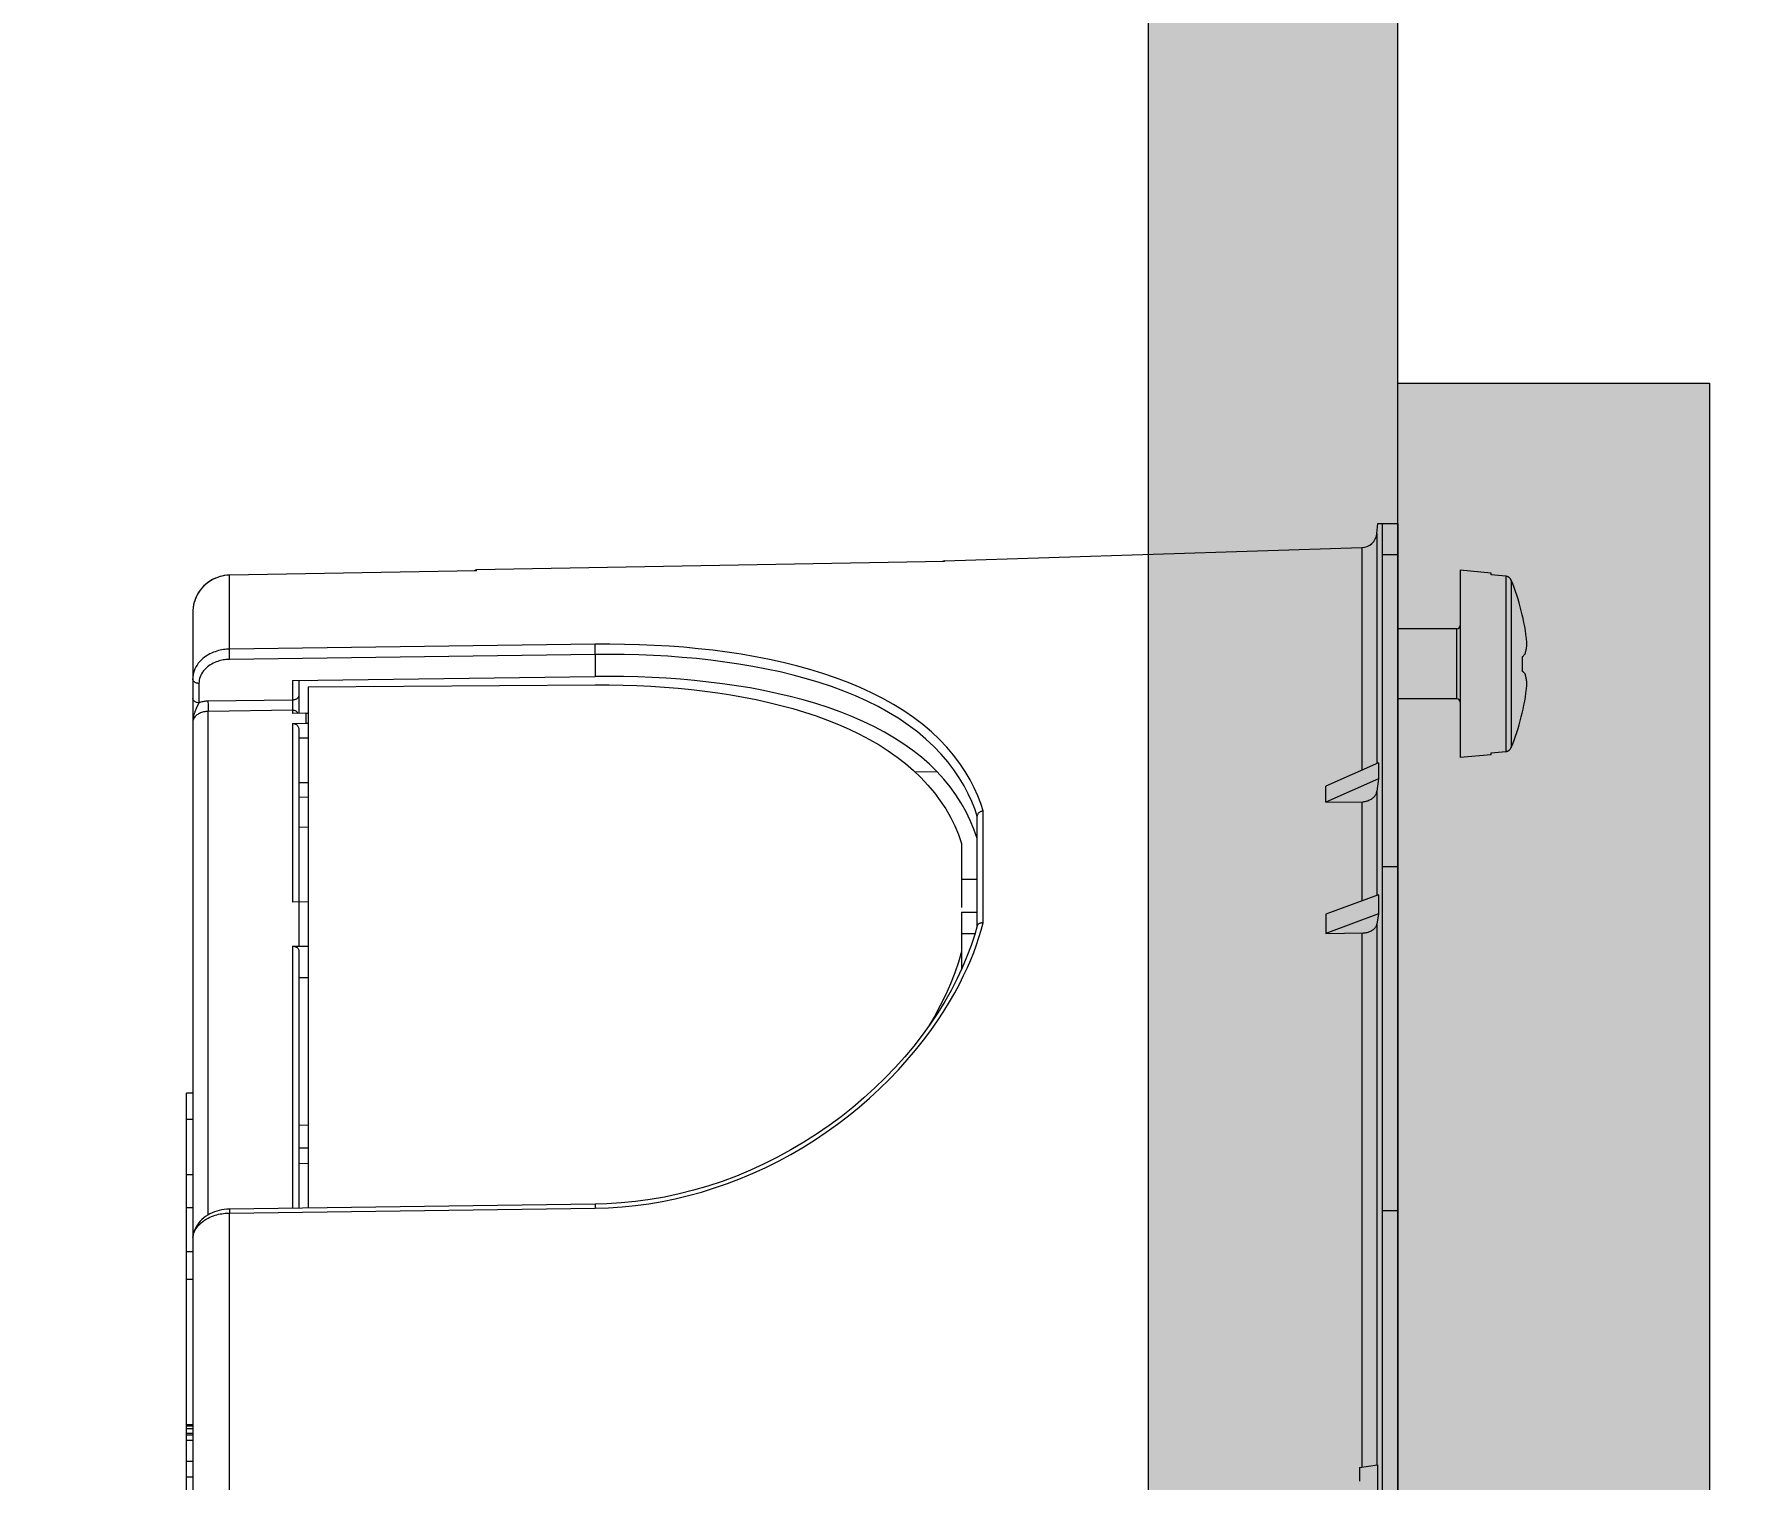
# Model space of a CAD drawing. Header units: millimetres. Extents: x -853320 to 19484, y -510814 to 9708.
# Drawn here: x 2815.6 to 2870.1, y 6458.7 to 6505 of the extents above; entities that cross this region are included whole.
import ezdxf
from ezdxf import colors
from ezdxf.entities.mleader import LeaderData, LeaderLine
from ezdxf.math import Vec2, Vec3

# ---------------------------------------------------------------- set-up
doc = ezdxf.new("R2010")
doc.units = ezdxf.units.MM
doc.linetypes.add('NASCOSTA', pattern=[9.525, 6.35, -3.175])
for name, color, linetype, lineweight in [('F_ARREDI', 7, 'Continuous', 5), ('F_ELETTRICO', 22, 'Continuous', 5), ('F_ELETTRODOMESTICI', 40, 'Continuous', 5), ('F_MULTI laminato OPACO', 1, 'Continuous', 5), ('F_Proiezioni', 253, 'NASCOSTA', 9)]:
    doc.layers.add(name, color=color, linetype=linetype, lineweight=lineweight)
doc.styles.add('DANZI-DIDASCALIE', font='Yu Gothic UI Light.ttf', dxfattribs={"height": 30})

# ---------------------------------------------------------------- blocks, each defined once
blk = doc.blocks.new('_Dot')
at = {"color": 0, "linetype": 'ByBlock', "lineweight": -2}
blk.add_line((-0.5, 0), (-1, 0), dxfattribs=at)
at = {"color": 0, "linetype": 'ByBlock', "const_width": 0.5}
blk.add_lwpolyline([(-0.25, 0, 1), (0.25, 0, 1)], format="xyb", close=True, dxfattribs=at)
blk = doc.blocks.new('PARETE LETTO_camera master_pianta')
at = {"layer": 'F_MULTI laminato OPACO'}
h = blk.add_hatch(color=8, dxfattribs=at)
h.dxf.hatch_style = 1
h.paths.add_polyline_path([(736848.121, 527893.136), (737218.121, 527893.136), (737218.121, 527901.136), (736848.121, 527901.136)])
at = {"layer": 'F_MULTI laminato OPACO', "color": 6}
blk.add_lwpolyline([(736848.121, 527893.136), (737218.121, 527893.136), (737218.121, 527901.136), (736848.121, 527901.136)], close=True, dxfattribs=at)
at = {"layer": 'F_MULTI laminato OPACO'}
blk.add_lwpolyline([(736858.121, 527893.136), (737208.121, 527893.136), (737208.121, 527609.136), (736858.121, 527609.136)], close=True, dxfattribs=at)
blk = doc.blocks.new('BAGNO-LAVANDERIA_pianta_sol.B')
at = {"layer": 'F_ELETTRODOMESTICI', "color": 5, "ltscale": 5}
ml = blk.add_multileader_mtext('Standard', dxfattribs=at)
ml.set_content('{\\fYu Gothic UI Light|b0|i0|c128|p34;BASAMENTO c/cassetto} ditta MIELE art.WTS 610', color=5, style='DANZI-DIDASCALIE')
ml.set_leader_properties(color=256, linetype='ByLayer', lineweight=-1)
ml.set_arrow_properties(name='DOT')
ml.build(insert=Vec2(0, 0))
ml.multileader.update_dxf_attribs({"arrow_head_size": 5, "scale": 5})
ctx = ml.context
ctx.base_point, ctx.scale, ctx.char_height, ctx.arrow_head_size, ctx.landing_gap_size, ctx.plane_origin, ctx.plane_x_axis, ctx.plane_y_axis = Vec3(865728.962, 518190.635), 5, 25, 5, 10, Vec3(865691.994, 518253.274), Vec3(0, -1), Vec3(1, 0)
notes = []
notes.append((ctx, [(0, (0, 0, 0), (0, 0), (1, 0), 1, [])]))
ctx.mtext.insert, ctx.mtext.text_direction, ctx.mtext.rotation, ctx.mtext.width, ctx.mtext.flow_direction = Vec3(865741.68, 518180.635), Vec3(0, -1), 4.712389, 471.57428, 5
ml = blk.add_multileader_mtext('Standard', dxfattribs=at)
ml.set_content('{\\fYu Gothic UI Light|b0|i0|c128|p34;LAVASCIUGA} ditta MIELE art.WTD165 WPM 8/5kg', color=5, style='DANZI-DIDASCALIE')
ml.set_leader_properties(color=256, linetype='ByLayer', lineweight=-1)
ml.set_arrow_properties(name='DOT')
ml.build(insert=Vec2(0, 0))
ml.multileader.update_dxf_attribs({"arrow_head_size": 5, "scale": 5})
ctx = ml.context
ctx.base_point, ctx.scale, ctx.char_height, ctx.arrow_head_size, ctx.landing_gap_size, ctx.plane_origin, ctx.plane_x_axis, ctx.plane_y_axis = Vec3(865852.825, 518185.277), 5, 25, 5, 10, Vec3(865819.832, 518247.915), Vec3(0, -1), Vec3(1, 0)
notes.append((ctx, [(0, (0, 0, 0), (0, 0), (1, 0), 1, [])]))
ctx.mtext.insert, ctx.mtext.text_direction, ctx.mtext.rotation, ctx.mtext.width, ctx.mtext.flow_direction = Vec3(865869.518, 518175.277), Vec3(0, -1), 4.712389, 377.01669, 5
for ctx, leaders in notes:
    for number, flags, end, landing, length, lines in leaders:
        leader = LeaderData()
        leader.index, (leader.has_last_leader_line, leader.has_dogleg_vector, leader.attachment_direction) = number, flags
        leader.last_leader_point, leader.dogleg_vector, leader.dogleg_length = Vec3(end), Vec3(landing), length
        for number, points, colour, breaks in lines:
            line = LeaderLine()
            line.index, line.vertices, line.color, line.breaks = number, Vec3.list(points), colors.encode_raw_color(colour), breaks
            leader.lines.append(line)
        ctx.leaders.append(leader)

msp = doc.modelspace()

# ---------------------------------------------------------------- hatches: boundary and pattern name
at = {"layer": 'F_ELETTRICO', "transparency": 33554508}
h = msp.add_hatch(color=5, dxfattribs=at)
h.dxf.hatch_style = 1
h.paths.add_polyline_path([(2869.361, 6413.815), (2859.361, 6413.815), (2859.361, 6493.815), (2869.361, 6493.815)])
at = {"layer": 'F_Proiezioni'}
h = msp.add_hatch(color=256, dxfattribs=at)
h.dxf.hatch_style = 1
h.paths.add_polyline_path([(2859.361, 6318.815), (2859.361, 6688.815), (2851.361, 6688.815), (2851.361, 6318.815)])

# ---------------------------------------------------------------- linework, layer by layer
at = {"layer": 'F_ELETTRICO'}
for p, q in [((2858.696, 6488.992), (2858.729, 6489.315)), ((2858.696, 6488.992), (2858.696, 6481.618)), ((2858.729, 6489.315), (2859.361, 6489.315)), ((2858.861, 6489.315), (2858.861, 6418.315)), ((2859.361, 6489.315), (2859.361, 6418.315)), ((2844.829, 6488.113), (2858.207, 6488.545)), ((2858.207, 6488.545), (2858.207, 6481.402)), ((2844.821, 6488.093), (2829.829, 6487.826)), ((2844.829, 6488.092), (2844.821, 6488.093)), ((2844.829, 6488.092), (2844.821, 6488.092)), ((2844.829, 6488.092), (2844.829, 6488.113)), ((2859.361, 6488.315), (2858.861, 6488.315)), ((2829.821, 6487.8), (2821.91, 6487.658)), ((2821.91, 6487.657), (2821.91, 6487.658)), ((2821.91, 6485.286), (2821.91, 6487.657)), ((2829.816, 6487.824), (2829.829, 6487.825)), ((2829.829, 6487.8), (2829.821, 6487.8)), ((2829.829, 6487.8), (2829.821, 6487.8)), ((2829.829, 6487.825), (2829.829, 6487.826)), ((2829.829, 6487.8), (2829.829, 6487.825)), ((2862.361, 6487.727), (2861.361, 6487.815)), ((2861.361, 6487.815), (2861.361, 6481.815)), ((2862.361, 6487.665), (2862.361, 6487.727)), ((2862.831, 6487.623), (2862.361, 6487.665)), ((2862.831, 6487.623), (2862.831, 6482.007)), ((2862.998, 6487.499), (2862.998, 6482.13)), ((2820.731, 6486.456), (2820.731, 6455.754)), ((2861.261, 6485.94), (2859.361, 6485.94)), ((2861.261, 6483.69), (2861.261, 6485.94)), ((2833.627, 6485.443), (2821.91, 6485.286)), ((2821.91, 6485.182), (2821.91, 6485.237)), ((2821.91, 6485.119), (2821.91, 6485.182)), ((2833.627, 6485.339), (2833.627, 6485.393)), ((2833.628, 6485.275), (2833.627, 6485.339)), ((2833.629, 6485.21), (2833.628, 6485.275)), ((2833.63, 6485.15), (2833.629, 6485.21)), ((2863.453, 6485.16), (2863.457, 6485.173)), ((2863.503, 6485.47), (2863.502, 6485.497)), ((2863.504, 6485.442), (2863.503, 6485.47)), ((2821.911, 6485.054), (2821.91, 6485.119)), ((2821.913, 6484.993), (2821.911, 6485.054)), ((2833.631, 6485.116), (2821.913, 6484.959)), ((2821.913, 6484.959), (2821.913, 6484.993)), ((2833.631, 6485.116), (2833.63, 6485.15)), ((2833.631, 6485.116), (2833.631, 6484.408)), ((2863.354, 6485.043), (2863.354, 6484.587)), ((2863.453, 6485.16), (2863.451, 6485.147)), ((2820.931, 6484.19), (2820.931, 6483.568)), ((2823.931, 6484.278), (2833.631, 6484.408)), ((2823.931, 6484.278), (2823.931, 6483.657)), ((2824.131, 6484.281), (2824.131, 6483.228)), ((2824.431, 6484.083), (2833.631, 6484.144)), ((2824.431, 6484.083), (2824.431, 6467.374)), ((2863.451, 6484.482), (2863.442, 6484.494)), ((2863.453, 6484.47), (2863.451, 6484.482)), ((2863.502, 6484.133), (2863.503, 6484.16)), ((2863.503, 6484.16), (2863.504, 6484.188)), ((2823.931, 6483.657), (2821.219, 6483.62)), ((2821.219, 6483.62), (2821.219, 6483.586)), ((2821.219, 6483.586), (2821.221, 6483.525)), ((2823.93, 6483.603), (2823.928, 6483.54)), ((2823.928, 6483.54), (2823.928, 6483.474)), ((2861.261, 6483.69), (2859.361, 6483.69)), ((2821.221, 6483.525), (2821.222, 6483.46)), ((2821.222, 6483.46), (2821.222, 6483.396)), ((2821.222, 6483.396), (2821.222, 6483.341)), ((2823.927, 6483.329), (2821.222, 6483.292)), ((2821.222, 6467.155), (2821.222, 6483.292)), ((2823.928, 6483.474), (2823.927, 6483.413)), ((2823.927, 6483.413), (2823.927, 6483.374)), ((2823.927, 6483.374), (2823.927, 6483.353)), ((2823.927, 6483.353), (2823.927, 6483.336)), ((2823.927, 6483.336), (2823.927, 6483.329)), ((2823.927, 6483.329), (2823.927, 6483.224)), ((2824.356, 6483.231), (2823.927, 6483.224)), ((2824.356, 6483.231), (2824.431, 6483.232)), ((2824.356, 6483.231), (2824.356, 6482.913)), ((2823.927, 6482.906), (2824.356, 6482.913)), ((2823.927, 6482.906), (2823.927, 6477.181)), ((2824.13, 6482.742), (2824.131, 6482.723)), ((2824.131, 6482.723), (2824.131, 6477.183)), ((2824.131, 6482.447), (2824.431, 6482.447)), ((2824.356, 6482.913), (2824.431, 6482.913)), ((2862.361, 6481.902), (2861.361, 6481.815)), ((2862.361, 6481.965), (2862.831, 6482.007)), ((2862.361, 6481.902), (2862.361, 6481.965)), ((2844.589, 6481.359), (2843.892, 6481.346)), ((2858.749, 6481.642), (2857.061, 6480.895)), ((2858.749, 6481.642), (2858.749, 6481.128)), ((2824.431, 6481.007), (2824.131, 6481.002)), ((2858.749, 6481.128), (2857.061, 6480.381)), ((2857.061, 6480.381), (2857.061, 6480.895)), ((2858.749, 6481.128), (2858.696, 6480.738)), ((2824.431, 6480.539), (2824.131, 6480.537)), ((2857.061, 6480.381), (2858.256, 6480.397)), ((2858.207, 6480.397), (2858.207, 6477.215)), ((2858.696, 6480.738), (2858.696, 6477.396)), ((2845.878, 6476.411), (2845.878, 6479.935)), ((2846.075, 6476.514), (2846.075, 6480.1)), ((2824.131, 6479.585), (2824.431, 6479.588)), ((2845.378, 6479.057), (2845.378, 6478.073)), ((2859.361, 6478.315), (2858.861, 6478.315)), ((2845.378, 6478.073), (2845.378, 6477.012)), ((2845.378, 6477.913), (2845.878, 6477.916)), ((2824.431, 6477.187), (2823.927, 6477.181)), ((2824.131, 6477.183), (2824.131, 6475.769)), ((2858.749, 6477.416), (2857.061, 6476.79)), ((2858.749, 6477.416), (2858.749, 6476.803)), ((2845.378, 6476.859), (2845.878, 6476.862)), ((2845.378, 6476.859), (2845.378, 6475.029)), ((2858.749, 6476.803), (2857.061, 6476.177)), ((2857.061, 6476.79), (2857.061, 6476.177)), ((2858.749, 6476.803), (2858.696, 6476.476)), ((2858.696, 6476.476), (2858.696, 6459.15)), ((2845.378, 6476.169), (2845.81, 6476.171)), ((2857.061, 6476.177), (2858.256, 6476.19)), ((2858.207, 6476.19), (2858.207, 6459.072)), ((2823.927, 6475.767), (2824.431, 6475.773)), ((2823.927, 6475.767), (2823.927, 6467.367)), ((2824.131, 6475.63), (2824.131, 6467.37)), ((2824.431, 6474.757), (2824.131, 6474.756)), ((2820.731, 6471.059), (2820.531, 6471.059)), ((2820.531, 6456.063), (2820.531, 6471.059)), ((2820.731, 6470.211), (2820.531, 6470.211)), ((2824.131, 6470.037), (2824.431, 6470.035)), ((2824.431, 6469.295), (2824.131, 6469.298)), ((2820.731, 6468.443), (2820.531, 6468.443)), ((2824.431, 6468.795), (2824.131, 6468.798)), ((2820.731, 6467.383), (2820.531, 6467.383)), ((2821.91, 6467.216), (2833.627, 6467.373)), ((2821.91, 6467.271), (2821.91, 6467.216)), ((2821.91, 6430.681), (2821.91, 6467.216)), ((2833.628, 6467.497), (2821.911, 6467.34)), ((2833.627, 6467.429), (2833.627, 6467.373)), ((2858.861, 6467.297), (2859.361, 6467.297)), ((2820.731, 6465.968), (2820.531, 6465.968)), ((2820.731, 6465.084), (2820.531, 6465.084)), ((2820.731, 6460.431), (2820.531, 6460.431)), ((2820.731, 6460.386), (2820.531, 6460.386)), ((2820.731, 6460.297), (2820.531, 6460.297)), ((2820.731, 6460.151), (2820.531, 6460.151)), ((2820.731, 6460.093), (2820.531, 6460.093)), ((2820.731, 6459.926), (2820.531, 6459.926)), ((2820.731, 6459.253), (2820.531, 6459.253)), ((2858.139, 6459.062), (2858.708, 6459.15)), ((2858.139, 6459.062), (2858.139, 6458.624)), ((2858.708, 6459.15), (2858.708, 6448.48)), ((2820.531, 6458.758), (2820.731, 6458.758))]:
    msp.add_line(p, q, dxfattribs=at)
at = {"layer": 'F_ELETTRICO', "color": 5}
msp.add_lwpolyline([(2869.361, 6413.815), (2859.361, 6413.815), (2859.361, 6493.815), (2869.361, 6493.815)], close=True, dxfattribs=at)
at = {"layer": 'F_ELETTRICO'}
for points in [[(2821.91, 6487.658), (2821.826, 6487.653), (2821.743, 6487.643), (2821.66, 6487.627), (2821.579, 6487.605), (2821.499, 6487.577), (2821.421, 6487.544), (2821.346, 6487.505), (2821.274, 6487.461), (2821.205, 6487.413), (2821.139, 6487.359), (2821.078, 6487.301), (2821.02, 6487.239), (2820.968, 6487.172), (2820.92, 6487.103), (2820.877, 6487.03), (2820.839, 6486.954), (2820.807, 6486.876), (2820.78, 6486.796), (2820.759, 6486.714), (2820.744, 6486.632)], [(2821.832, 6487.653), (2821.755, 6487.644), (2821.679, 6487.631), (2821.604, 6487.612), (2821.53, 6487.588), (2821.457, 6487.56), (2821.387, 6487.527), (2821.319, 6487.489), (2821.254, 6487.448), (2821.191, 6487.402), (2821.131, 6487.352), (2821.075, 6487.298)], [(2829.763, 6487.799), (2829.769, 6487.804), (2829.78, 6487.811), (2829.791, 6487.817), (2829.804, 6487.822), (2829.816, 6487.824)], [(2862.998, 6487.499), (2862.993, 6487.511), (2862.987, 6487.521), (2862.981, 6487.532), (2862.974, 6487.542), (2862.966, 6487.551), (2862.958, 6487.561), (2862.95, 6487.569), (2862.941, 6487.577), (2862.931, 6487.585), (2862.921, 6487.592), (2862.911, 6487.598), (2862.9, 6487.604), (2862.889, 6487.608), (2862.878, 6487.613), (2862.867, 6487.616), (2862.855, 6487.619), (2862.843, 6487.621), (2862.831, 6487.623)], [(2821.023, 6487.241), (2820.974, 6487.18), (2820.929, 6487.117), (2820.888, 6487.051), (2820.852, 6486.982), (2820.82, 6486.911), (2820.793, 6486.838), (2820.771, 6486.763), (2820.753, 6486.687), (2820.744, 6486.632)], [(2820.744, 6486.632), (2820.741, 6486.611), (2820.733, 6486.533), (2820.731, 6486.456)], [(2821.91, 6485.286), (2821.864, 6485.285), (2821.818, 6485.282), (2821.769, 6485.278), (2821.719, 6485.271), (2821.668, 6485.263), (2821.615, 6485.253), (2821.561, 6485.24), (2821.506, 6485.225), (2821.45, 6485.206), (2821.393, 6485.185), (2821.336, 6485.161), (2821.278, 6485.133), (2821.22, 6485.101), (2821.163, 6485.066), (2821.108, 6485.027), (2821.054, 6484.984), (2821.003, 6484.937), (2820.954, 6484.887), (2820.91, 6484.834), (2820.869, 6484.777), (2820.833, 6484.718), (2820.802, 6484.657), (2820.777, 6484.594), (2820.757, 6484.529), (2820.742, 6484.464), (2820.734, 6484.398), (2820.731, 6484.331)], [(2821.91, 6485.237), (2821.91, 6485.265), (2821.91, 6485.277), (2821.91, 6485.286)], [(2846.075, 6480.1), (2845.997, 6480.341), (2845.9, 6480.587), (2845.785, 6480.839), (2845.651, 6481.098), (2845.498, 6481.361), (2845.323, 6481.623), (2845.125, 6481.884), (2844.906, 6482.144), (2844.668, 6482.396), (2844.41, 6482.639), (2844.132, 6482.874), (2843.838, 6483.099), (2843.526, 6483.313), (2843.198, 6483.517), (2842.854, 6483.71), (2842.496, 6483.891), (2842.123, 6484.063), (2841.738, 6484.222), (2841.342, 6484.371), (2840.934, 6484.509), (2840.517, 6484.637), (2840.091, 6484.754), (2839.657, 6484.86), (2839.216, 6484.957), (2838.77, 6485.044), (2838.318, 6485.122), (2837.862, 6485.191), (2837.402, 6485.251), (2836.938, 6485.302), (2836.471, 6485.346), (2836, 6485.381), (2835.526, 6485.409), (2835.051, 6485.429), (2834.577, 6485.441), (2834.102, 6485.445), (2833.627, 6485.443)], [(2833.627, 6485.393), (2833.627, 6485.422), (2833.627, 6485.433), (2833.627, 6485.443)], [(2863.457, 6485.173), (2863.46, 6485.186), (2863.463, 6485.199), (2863.467, 6485.212), (2863.47, 6485.225), (2863.473, 6485.238), (2863.475, 6485.251), (2863.478, 6485.264), (2863.481, 6485.277), (2863.483, 6485.29), (2863.485, 6485.302), (2863.488, 6485.315), (2863.49, 6485.328), (2863.492, 6485.341), (2863.494, 6485.354), (2863.496, 6485.368), (2863.498, 6485.382), (2863.499, 6485.396), (2863.501, 6485.411), (2863.503, 6485.427), (2863.504, 6485.442)], [(2821.913, 6484.959), (2821.875, 6484.959), (2821.836, 6484.956), (2821.796, 6484.953), (2821.754, 6484.947), (2821.711, 6484.941), (2821.668, 6484.932), (2821.623, 6484.922), (2821.577, 6484.91), (2821.53, 6484.895), (2821.483, 6484.878), (2821.434, 6484.858), (2821.387, 6484.836), (2821.339, 6484.81), (2821.291, 6484.782), (2821.245, 6484.75), (2821.2, 6484.716), (2821.157, 6484.678), (2821.117, 6484.638), (2821.08, 6484.595), (2821.046, 6484.549), (2821.016, 6484.501), (2820.99, 6484.452), (2820.969, 6484.401), (2820.952, 6484.349), (2820.94, 6484.297), (2820.933, 6484.244), (2820.931, 6484.19)], [(2845.878, 6479.933), (2845.799, 6480.167), (2845.703, 6480.408), (2845.591, 6480.654), (2845.459, 6480.906), (2845.307, 6481.162), (2845.135, 6481.417), (2844.94, 6481.672), (2844.724, 6481.925), (2844.488, 6482.17), (2844.234, 6482.406), (2843.961, 6482.634), (2843.67, 6482.852), (2843.364, 6483.06), (2843.04, 6483.257), (2842.702, 6483.444), (2842.35, 6483.62), (2841.983, 6483.786), (2841.604, 6483.94), (2841.214, 6484.085), (2840.813, 6484.218), (2840.403, 6484.341), (2839.984, 6484.454), (2839.558, 6484.557), (2839.125, 6484.65), (2838.686, 6484.734), (2838.242, 6484.809), (2837.793, 6484.875), (2837.341, 6484.933), (2836.885, 6484.982), (2836.426, 6485.024), (2835.963, 6485.058), (2835.497, 6485.084), (2835.031, 6485.103), (2834.564, 6485.115), (2834.097, 6485.119), (2833.631, 6485.116)], [(2863.354, 6485.043), (2863.367, 6485.055), (2863.379, 6485.066), (2863.39, 6485.078), (2863.402, 6485.09), (2863.412, 6485.101), (2863.423, 6485.113), (2863.432, 6485.124), (2863.442, 6485.136), (2863.451, 6485.147)], [(2820.931, 6484.19), (2820.91, 6484.191), (2820.889, 6484.193), (2820.869, 6484.197), (2820.849, 6484.202), (2820.831, 6484.209), (2820.813, 6484.217), (2820.797, 6484.226), (2820.782, 6484.237), (2820.769, 6484.248), (2820.758, 6484.261), (2820.748, 6484.274), (2820.741, 6484.288), (2820.735, 6484.302), (2820.732, 6484.317), (2820.731, 6484.331)], [(2845.878, 6479.223), (2845.777, 6479.514), (2845.659, 6479.799), (2845.524, 6480.078), (2845.371, 6480.35), (2845.2, 6480.615), (2845.012, 6480.872), (2844.807, 6481.122), (2844.585, 6481.363), (2844.346, 6481.596), (2844.09, 6481.82), (2843.817, 6482.036), (2843.529, 6482.242), (2843.224, 6482.439), (2842.904, 6482.626), (2842.57, 6482.804), (2842.221, 6482.972), (2841.859, 6483.13), (2841.485, 6483.278), (2841.099, 6483.416), (2840.703, 6483.544), (2840.297, 6483.662), (2839.883, 6483.771), (2839.461, 6483.87), (2839.033, 6483.96), (2838.598, 6484.042), (2838.159, 6484.114), (2837.716, 6484.178), (2837.269, 6484.233), (2836.819, 6484.281), (2836.366, 6484.321), (2835.911, 6484.353), (2835.455, 6484.378), (2834.998, 6484.396), (2834.542, 6484.407), (2834.086, 6484.411), (2833.631, 6484.408)], [(2833.631, 6484.144), (2834.08, 6484.143), (2834.527, 6484.136), (2834.973, 6484.121), (2835.415, 6484.1), (2835.854, 6484.071), (2836.289, 6484.035), (2836.719, 6483.992), (2837.145, 6483.943), (2837.567, 6483.885), (2837.982, 6483.821), (2838.392, 6483.749), (2838.797, 6483.669), (2839.195, 6483.581), (2839.585, 6483.485), (2839.97, 6483.381), (2840.348, 6483.268), (2840.718, 6483.146), (2841.08, 6483.014), (2841.432, 6482.874), (2841.774, 6482.724), (2842.106, 6482.564), (2842.425, 6482.395), (2842.733, 6482.217), (2843.028, 6482.029), (2843.311, 6481.83), (2843.58, 6481.621), (2843.834, 6481.402), (2844.075, 6481.173), (2844.299, 6480.933), (2844.507, 6480.686), (2844.697, 6480.43), (2844.869, 6480.167), (2845.023, 6479.898), (2845.159, 6479.622), (2845.278, 6479.342), (2845.378, 6479.057)], [(2863.442, 6484.494), (2863.433, 6484.506), (2863.423, 6484.517), (2863.412, 6484.529), (2863.402, 6484.54), (2863.39, 6484.552), (2863.379, 6484.564), (2863.367, 6484.575), (2863.354, 6484.587)], [(2863.504, 6484.188), (2863.503, 6484.203), (2863.501, 6484.219), (2863.499, 6484.234), (2863.498, 6484.248), (2863.496, 6484.262), (2863.494, 6484.275), (2863.492, 6484.289), (2863.49, 6484.302), (2863.488, 6484.315), (2863.485, 6484.327), (2863.483, 6484.34), (2863.481, 6484.353), (2863.478, 6484.366), (2863.475, 6484.379), (2863.473, 6484.392), (2863.47, 6484.405), (2863.467, 6484.418), (2863.463, 6484.431), (2863.46, 6484.444), (2863.457, 6484.457), (2863.453, 6484.47)], [(2820.931, 6483.568), (2820.91, 6483.569), (2820.889, 6483.571), (2820.869, 6483.575), (2820.849, 6483.58), (2820.831, 6483.587), (2820.813, 6483.595), (2820.797, 6483.604), (2820.782, 6483.615), (2820.769, 6483.626), (2820.758, 6483.639), (2820.748, 6483.652), (2820.741, 6483.666), (2820.735, 6483.68), (2820.732, 6483.695), (2820.731, 6483.709)], [(2820.931, 6483.568), (2820.923, 6483.552), (2820.914, 6483.533), (2820.904, 6483.513), (2820.856, 6483.412)], [(2821.219, 6483.62), (2821.186, 6483.619), (2821.153, 6483.617), (2821.12, 6483.613), (2821.088, 6483.609), (2821.056, 6483.603), (2821.024, 6483.596), (2820.993, 6483.588), (2820.962, 6483.579), (2820.931, 6483.568)], [(2823.931, 6483.657), (2823.93, 6483.644), (2823.93, 6483.603)], [(2824.131, 6483.798), (2824.13, 6483.783), (2824.126, 6483.769), (2824.121, 6483.754), (2824.114, 6483.74), (2824.104, 6483.727), (2824.093, 6483.715), (2824.079, 6483.703), (2824.065, 6483.693), (2824.048, 6483.684), (2824.031, 6483.675), (2824.012, 6483.669), (2823.993, 6483.663), (2823.972, 6483.66), (2823.952, 6483.657), (2823.931, 6483.657)], [(2820.856, 6483.412), (2820.841, 6483.381), (2820.827, 6483.348), (2820.811, 6483.313), (2820.796, 6483.275), (2820.782, 6483.235), (2820.768, 6483.192), (2820.756, 6483.146), (2820.746, 6483.098), (2820.738, 6483.047), (2820.733, 6482.994), (2820.731, 6482.938)], [(2821.222, 6483.292), (2821.186, 6483.291), (2821.151, 6483.288), (2821.115, 6483.283), (2821.08, 6483.276), (2821.046, 6483.267), (2821.012, 6483.257), (2820.979, 6483.245), (2820.948, 6483.23), (2820.918, 6483.214), (2820.889, 6483.197), (2820.863, 6483.178), (2820.839, 6483.158), (2820.817, 6483.137), (2820.797, 6483.114), (2820.78, 6483.091), (2820.765, 6483.067), (2820.753, 6483.042), (2820.743, 6483.016), (2820.736, 6482.99), (2820.732, 6482.964), (2820.731, 6482.938)], [(2821.222, 6483.341), (2821.222, 6483.313), (2821.222, 6483.302), (2821.222, 6483.292)], [(2824.109, 6483.227), (2824.103, 6483.237), (2824.092, 6483.253), (2824.078, 6483.269), (2824.063, 6483.282), (2824.047, 6483.295), (2824.029, 6483.305), (2824.01, 6483.314), (2823.99, 6483.321), (2823.969, 6483.325), (2823.948, 6483.328), (2823.927, 6483.329)], [(2823.927, 6482.906), (2823.949, 6482.905), (2823.97, 6482.903), (2823.99, 6482.898), (2824.01, 6482.891), (2824.029, 6482.883), (2824.047, 6482.872), (2824.063, 6482.86), (2824.078, 6482.846), (2824.092, 6482.832), (2824.103, 6482.815), (2824.113, 6482.798), (2824.121, 6482.78), (2824.126, 6482.762), (2824.13, 6482.742)], [(2862.831, 6482.007), (2862.843, 6482.008), (2862.855, 6482.011), (2862.867, 6482.014), (2862.878, 6482.017), (2862.89, 6482.022), (2862.901, 6482.027), (2862.911, 6482.032), (2862.922, 6482.039), (2862.932, 6482.045), (2862.941, 6482.053), (2862.95, 6482.061), (2862.959, 6482.07), (2862.966, 6482.079), (2862.974, 6482.088), (2862.981, 6482.098), (2862.987, 6482.109), (2862.993, 6482.119), (2862.998, 6482.13)], [(2858.256, 6480.397), (2858.287, 6480.401), (2858.319, 6480.406), (2858.349, 6480.412), (2858.38, 6480.421), (2858.41, 6480.43), (2858.438, 6480.442), (2858.466, 6480.454), (2858.493, 6480.468), (2858.518, 6480.483), (2858.542, 6480.499), (2858.565, 6480.517), (2858.586, 6480.536), (2858.605, 6480.555), (2858.623, 6480.576), (2858.639, 6480.597), (2858.653, 6480.619), (2858.666, 6480.642), (2858.676, 6480.665), (2858.685, 6480.689), (2858.691, 6480.713), (2858.696, 6480.738)], [(2846.075, 6480.1), (2846.054, 6480.097), (2846.033, 6480.093), (2846.013, 6480.088), (2845.994, 6480.081), (2845.976, 6480.072), (2845.959, 6480.062), (2845.943, 6480.051), (2845.928, 6480.039), (2845.915, 6480.026), (2845.904, 6480.012), (2845.895, 6479.997), (2845.888, 6479.982), (2845.882, 6479.966), (2845.879, 6479.951), (2845.878, 6479.935)], [(2845.444, 6474.823), (2845.565, 6475.084), (2845.673, 6475.332), (2845.768, 6475.57), (2845.856, 6475.807), (2845.937, 6476.044), (2846.01, 6476.28), (2846.075, 6476.514)], [(2846.075, 6476.514), (2846.054, 6476.515), (2846.034, 6476.514), (2846.014, 6476.512), (2845.995, 6476.509), (2845.976, 6476.504), (2845.959, 6476.498), (2845.943, 6476.49), (2845.928, 6476.481), (2845.915, 6476.472), (2845.904, 6476.461), (2845.895, 6476.45), (2845.887, 6476.438), (2845.882, 6476.425), (2845.881, 6476.421)], [(2858.256, 6476.19), (2858.287, 6476.193), (2858.319, 6476.198), (2858.349, 6476.203), (2858.38, 6476.21), (2858.41, 6476.218), (2858.438, 6476.228), (2858.466, 6476.238), (2858.493, 6476.25), (2858.518, 6476.262), (2858.542, 6476.276), (2858.565, 6476.291), (2858.586, 6476.306), (2858.605, 6476.323), (2858.623, 6476.34), (2858.639, 6476.358), (2858.653, 6476.377), (2858.666, 6476.396), (2858.676, 6476.415), (2858.685, 6476.435), (2858.691, 6476.455), (2858.696, 6476.476)], [(2845.881, 6476.421), (2845.801, 6476.141), (2845.685, 6475.788), (2845.551, 6475.433), (2845.4, 6475.074)], [(2823.927, 6475.767), (2823.949, 6475.766), (2823.97, 6475.764), (2823.99, 6475.761), (2824.01, 6475.756), (2824.029, 6475.749), (2824.047, 6475.741), (2824.063, 6475.732), (2824.078, 6475.722), (2824.092, 6475.711), (2824.103, 6475.699), (2824.113, 6475.686), (2824.121, 6475.673), (2824.126, 6475.659), (2824.13, 6475.645), (2824.131, 6475.63)], [(2845.378, 6475.594), (2845.278, 6475.255), (2845.159, 6474.912), (2845.023, 6474.566), (2844.869, 6474.217), (2844.697, 6473.866), (2844.507, 6473.515), (2844.318, 6473.195)], [(2833.627, 6467.373), (2834.064, 6467.387), (2834.498, 6467.415), (2834.929, 6467.458), (2835.356, 6467.515), (2835.779, 6467.586), (2836.201, 6467.673), (2836.624, 6467.773), (2837.045, 6467.888), (2837.463, 6468.018), (2837.879, 6468.162), (2838.293, 6468.32), (2838.702, 6468.493), (2839.107, 6468.679), (2839.508, 6468.879), (2839.902, 6469.092), (2840.289, 6469.317), (2840.669, 6469.555), (2841.04, 6469.803), (2841.403, 6470.062), (2841.756, 6470.332), (2842.098, 6470.611), (2842.431, 6470.899), (2842.753, 6471.196), (2843.062, 6471.499), (2843.357, 6471.808), (2843.64, 6472.123), (2843.907, 6472.438), (2844.157, 6472.753), (2844.392, 6473.069), (2844.61, 6473.379), (2844.809, 6473.684), (2844.992, 6473.983), (2845.159, 6474.274), (2845.31, 6474.553), (2845.444, 6474.823)], [(2845.4, 6475.074), (2845.23, 6474.713), (2845.042, 6474.352), (2844.837, 6473.991), (2844.614, 6473.631), (2844.374, 6473.273), (2844.118, 6472.918), (2843.845, 6472.567), (2843.556, 6472.222), (2843.251, 6471.882), (2842.932, 6471.549), (2842.598, 6471.223), (2842.25, 6470.907), (2841.889, 6470.6), (2841.516, 6470.303), (2841.13, 6470.018), (2840.733, 6469.744), (2840.326, 6469.484), (2839.909, 6469.237), (2839.482, 6469.005), (2839.048, 6468.787), (2838.607, 6468.585), (2838.159, 6468.4), (2837.706, 6468.23), (2837.248, 6468.078), (2836.787, 6467.944), (2836.323, 6467.827), (2835.858, 6467.727), (2835.393, 6467.646), (2834.928, 6467.582), (2834.465, 6467.537), (2834.005, 6467.508), (2833.628, 6467.497)], [(2821.911, 6467.34), (2821.822, 6467.336), (2821.741, 6467.328), (2821.66, 6467.316), (2821.581, 6467.299), (2821.502, 6467.277), (2821.426, 6467.251), (2821.352, 6467.221), (2821.28, 6467.187), (2821.211, 6467.148), (2821.145, 6467.106), (2821.083, 6467.06), (2821.025, 6467.01), (2820.972, 6466.956), (2820.923, 6466.9), (2820.879, 6466.84), (2820.84, 6466.778), (2820.807, 6466.714), (2820.78, 6466.648), (2820.759, 6466.58), (2820.743, 6466.512), (2820.734, 6466.443), (2820.731, 6466.371)], [(2820.734, 6466.43), (2820.742, 6466.488), (2820.757, 6466.545), (2820.777, 6466.602), (2820.802, 6466.658), (2820.833, 6466.713), (2820.869, 6466.765), (2820.91, 6466.815), (2820.954, 6466.862), (2821.003, 6466.906), (2821.054, 6466.948), (2821.108, 6466.986), (2821.163, 6467.02), (2821.22, 6467.052), (2821.278, 6467.08), (2821.336, 6467.105), (2821.393, 6467.126), (2821.45, 6467.145), (2821.506, 6467.161), (2821.561, 6467.175), (2821.615, 6467.186), (2821.668, 6467.195), (2821.719, 6467.203), (2821.769, 6467.208), (2821.818, 6467.212), (2821.864, 6467.215), (2821.91, 6467.216)], [(2821.911, 6467.34), (2821.91, 6467.34), (2821.91, 6467.336), (2821.91, 6467.331), (2821.91, 6467.323), (2821.91, 6467.313), (2821.91, 6467.301), (2821.91, 6467.271)], [(2833.628, 6467.497), (2833.628, 6467.496), (2833.628, 6467.493), (2833.627, 6467.488), (2833.627, 6467.48), (2833.627, 6467.47), (2833.627, 6467.458), (2833.627, 6467.429)]]:
    msp.add_lwpolyline(points, dxfattribs=at)
for centre, radius, start, end in [((2858.198, 6489.045), 0.5, 271, 354), ((2844.831, 6488.013), 0.1, 91, 128.0076), ((2829.831, 6487.726), 0.1, 91.0206, 133.112), ((2856.561, 6484.815), 6.974, 5.6109, 22.6383), ((2861.261, 6486.04), 0.1, 270, 359.9999), ((2856.561, 6484.815), 6.974, 337.3617, 354.3891), ((2861.261, 6483.59), 0.1, 0.0001, 90)]:
    msp.add_arc(centre, radius, start, end, dxfattribs=at)
at = {"layer": 'F_Proiezioni'}
for points in [[(2859.361, 6318.815), (2859.361, 6688.815), (2851.361, 6688.815), (2851.361, 6318.815)], [(2859.361, 6328.815), (2859.361, 6678.815), (3143.361, 6678.815), (3143.361, 6328.815)]]:
    msp.add_lwpolyline(points, close=True, dxfattribs=at)

# ---------------------------------------------------------------- block references
at = {"layer": 'F_ARREDI', "color": 2, "lineweight": 5}
msp.add_blockref('BAGNO-LAVANDERIA_pianta_sol.B', (-853319.899, -510814.178), dxfattribs=at)
at = {"layer": 'F_ARREDI', "color": 2, "lineweight": 5, "rotation": 89.99999999999999}
msp.add_blockref('PARETE LETTO_camera master_pianta', (530752.497, -730529.306), dxfattribs=at)

doc.saveas('drawing.dxf')
